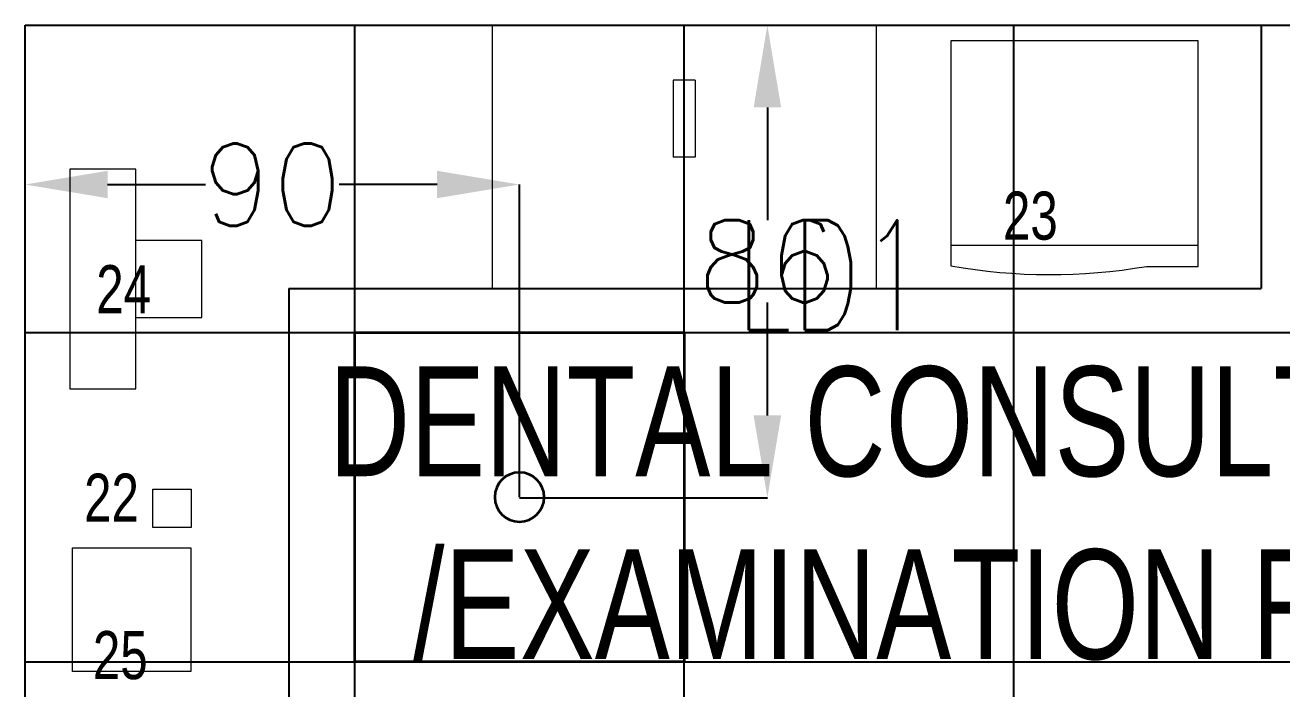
# Model space of a CAD drawing. Extents: x -12260 to 57327, y -29287 to 19916.
# Drawn here: x 29316 to 31603, y 3791 to 5000 of the extents above; entities that cross this region are included whole.
import ezdxf
from ezdxf.enums import TextEntityAlignment as Align

# ---------------------------------------------------------------- set-up
doc = ezdxf.new("R2010")
doc.units = 0
doc.header["$LTSCALE"] = 0.25
doc.linetypes.add('DASHDOT', pattern=[25.4, 12.7, -6.35, 0, -6.35])
for name, color, linetype, lineweight in [('01-First Floor$0$72_EGR_BASE_TEXT', 252, 'Continuous', 5), ('01-First Floor$0$72_EGR_EQP_TAG', 142, 'Continuous', 5), ('01-First Floor$0$LOADING', 253, 'Continuous', 5), ('01-First Floor$0$Walls', 251, 'Continuous', 5), ('E-DIM', 6, 'Continuous', 18), ('E-LITE-CIRC-NUMB', 6, 'Continuous', 25), ('E-LITE-CLNG', 150, 'Continuous', 35), ('E-LITE-CLNG-CNDT', 6, 'DASHDOT', 35), ('E-LITE-CTRL', 6, 'Continuous', 25), ('E-LITE-IDEN', 6, 'Continuous', 25)]:
    doc.layers.add(name, color=color, linetype=linetype, lineweight=lineweight)
doc.layers.add('01-First Floor$0$FALSE CEILING', color=251, linetype='Continuous')
doc.styles.add('01-First Floor$0$X3G_ENTITY_257CFD', font='swisscl.ttf', dxfattribs={"height": 200})
doc.styles.add('01-First Floor$0$X3G_ENTITY_9EC9', font='swisscl.ttf', dxfattribs={"height": 0.2})
doc.styles.add('DC_SIMPLEX', font='SIMPLEX.shx', dxfattribs={"width": 0.7})
doc.styles.get("Standard").update_dxf_attribs({"font": 'romans.shx'})
doc.dimstyles.get("Standard").update_dxf_attribs({"dimtxt": 150, "dimasz": 150, "dimexe": 0.18, "dimexo": 0.0625, "dimgap": 0.09, "dimtad": 0, "dimtih": 1, "dimtoh": 1, "dimdec": 0, "dimlfac": 0.1, "dimzin": 0, "dimdsep": 46, "dimtxsty": 'Standard', "dimcen": 0.09, "dimclrd": 6, "dimadec": 0, "dimazin": 0, "dimtfac": 1, "dimtdec": 0, "dimtofl": 0, "dimtmove": 0, "dimatfit": 3, "dimfxl": 1, "dimtolj": 1, "dimtzin": 0, "dimarcsym": 0})

# ---------------------------------------------------------------- blocks, each defined once
blk = doc.blocks.new('01-First Floor$0$3-Wall-hung vitreous china basin -  Khroma - 327651xx0 - 327651000 White-4272088-4-Second Floor Level')
at = {"layer": '01-First Floor$0$LOADING'}
for p, q in [((475, 489.5), (-225, 489.5)), ((-225, 489.5), (-225, 10)), ((475, 10), (475, 489.5)), ((105, 250), (145, 250)), ((105, 110), (105, 250)), ((145, 110), (145, 250)), ((105, 110), (145, 110))]:
    blk.add_line(p, q, dxfattribs=at)
blk = doc.blocks.new('01-First Floor$0$D.110.51.53')
blk.add_lwpolyline([(285914, 4547), (286139, 4547), (286139, 4332), (285914, 4332), (285914, 4547)])
blk = doc.blocks.new('01-First Floor$0$D.111.03.06')
blk.add_lwpolyline([(292372, 3690), (292442, 3690), (292442, 3620), (292372, 3620), (292372, 3690)])
blk = doc.blocks.new('01-First Floor$0$D.122.06.11')
for points in [[(285783, 4268), (285783, 4268), (285783, 4388), (285713, 4388), (285643, 4388), (285643, 4268)], [(285513, 4148), (285913, 4148), (285913, 4268), (285513, 4268), (285513, 4148)]]:
    blk.add_lwpolyline(points)
blk = doc.blocks.new('01-First Floor$0$Dental Sterilizer')
at = {"layer": '01-First Floor$0$LOADING'}
for p, q in [((-40485.8, -32478.8, 0.1), (-40935.8, -32478.8, 0.1)), ((-40935.8, -32478.8, 0.1), (-40935.8, -32888.3, 0.1)), ((-40485.8, -32889.4, 0.1), (-40485.8, -32478.8, 0.1)), ((-40935.8, -32850.6, 0.1), (-40485.8, -32850.6, 0.1)), ((-40579.8, -32889.4, 0.1), (-40485.8, -32889.4, 0.1))]:
    blk.add_line(p, q, dxfattribs=at)
blk.add_arc((-40754.9, -31881.8, 0.1), 1022.7, 259.8109, 279.8595, dxfattribs=at)
blk = doc.blocks.new('01-First Floor')
at = {"layer": '01-First Floor$0$FALSE CEILING', "linetype": 'Continuous'}
for p, q in [((29915.6, 1440), (29915.6, 5000)), ((30515.6, 1440), (30515.6, 5000)), ((31115.6, 1440), (31115.6, 5000)), ((29315.6, 4440), (32976, 4440)), ((29315.6, 3840), (32976, 3840))]:
    blk.add_line(p, q, dxfattribs=at)
at = {"layer": '01-First Floor$0$FALSE CEILING'}
for p, q in [((31565.6, 5000, -0.1), (31565.6, 4520, -0.1)), ((29795.6, 4520, -0.1), (29795.6, 2619.1, -0.1)), ((29795.6, 4520, -0.1), (31565.6, 4520, -0.1))]:
    blk.add_line(p, q, dxfattribs=at)
blk.add_lwpolyline([(29315.6, 5000), (32976, 5000), (32976, 1440), (29315.6, 1440)], close=True, dxfattribs=at)
at = {"layer": '01-First Floor$0$LOADING'}
for p, q in [((31565.6, 5000, -0.1), (31565.6, 4520, -0.1)), ((29795.6, 4520, -0.1), (29795.6, 2619.1, -0.1)), ((29795.6, 4520, -0.1), (31565.6, 4520, -0.1))]:
    blk.add_line(p, q, dxfattribs=at)
at = {"layer": '01-First Floor$0$Walls'}
for p, q in [((29315.6, 2540), (29315.6, 5000)), ((29315.6, 5000), (32976, 5000))]:
    blk.add_line(p, q, dxfattribs=at)
at = {"layer": '01-First Floor$0$LOADING'}
for name, p, rotation in [('01-First Floor$0$3-Wall-hung vitreous china basin -  Khroma - 327651xx0 - 327651000 White-4272088-4-Second Floor Level', (30640.6, 5009.5, -0.1), 180), ('01-First Floor$0$D.122.06.11', (25249, 290250.4, -0.1), 270), ('01-First Floor$0$D.111.03.06', (25928, 296526.4, -0.1), 270), ('01-First Floor$0$D.110.51.53', (25070, 289961.4, -0.1), 270)]:
    blk.add_blockref(name, p, dxfattribs=dict(at, rotation=rotation))
blk.add_blockref('01-First Floor$0$Dental Sterilizer', (71936.8, 37449.9, -0.1), dxfattribs=at)
at = {"layer": '01-First Floor$0$72_EGR_BASE_TEXT', "insert": (31104.2, 4378.2), "char_height": 200, "width": 3270.33, "attachment_point": 2, "style": '01-First Floor$0$X3G_ENTITY_9EC9'}
blk.add_mtext('DENTAL CONSULTATION /EXAMINATION ROOM', dxfattribs=at)
at = {"layer": '01-First Floor$0$72_EGR_EQP_TAG', "char_height": 87.47, "attachment_point": 2, "style": '01-First Floor$0$X3G_ENTITY_257CFD'}
for s, insert in [('23', (31145.6, 4696.6, -0.1)), ('24', (29494.9, 4562.6, -0.2)), ('22', (29472.8, 4182.8, -0.3)), ('25', (29488.8, 3895.9, -0.2))]:
    blk.add_mtext(s, dxfattribs=dict(at, insert=insert))
blk = doc.blocks.new('*U16')
blk.add_lwpolyline([(-300, 300), (-300, -300), (300, -300), (300, 300)], close=True)
blk.add_circle((0, 0), 45)
at = {"layer": 'E-LITE-CIRC-NUMB', "style": 'DC_SIMPLEX', "width": 0.7, "flags": 8}
blk.add_attdef('CIRCUIT', text='', height=200, rotation=0, dxfattribs=at).set_placement((-473.9, 300), align=Align.RIGHT)
at = {"layer": 'E-LITE-CTRL', "style": 'DC_SIMPLEX', "width": 0.7, "flags": 8}
blk.add_attdef('CONTROL', (1118.9, -935), '', height=200, rotation=360, dxfattribs=at)
at = {"layer": 'E-LITE-IDEN', "style": 'DC_SIMPLEX', "width": 0.7, "flags": 8}
blk.add_attdef('TYPE', (460.4, 457.6), '', height=200, rotation=360, dxfattribs=at)
blk = doc.blocks.new('*D268')
at = {"layer": 'Defpoints', "color": 0}
for p in [(29315.6, 4709.6), (29315.6, 4140), (30215.5, 4140)]:
    blk.add_point(p, dxfattribs=at)
at = {"layer": 'E-DIM', "color": 0, "lineweight": -2, "transparency": 16777216}
for p, q in [((29315.6, 4140), (29315.6, 4709.7)), ((30215.5, 4140), (30215.5, 4709.7))]:
    blk.add_line(p, q, dxfattribs=at)
at = {"layer": 'E-DIM', "color": 6, "lineweight": -2, "transparency": 16777216}
for p, q in [((29465.6, 4709.6), (29644, 4709.6)), ((30065.5, 4709.6), (29887, 4709.6))]:
    blk.add_line(p, q, dxfattribs=at)
at = {"layer": 'E-DIM', "color": 6, "transparency": 16777216}
for points in [[(29465.6, 4734.6), (29465.6, 4684.6), (29315.6, 4709.6)], [(30065.5, 4734.6), (30065.5, 4684.6), (30215.5, 4709.6)]]:
    blk.add_solid(points, dxfattribs=at)
at = {"layer": 'E-DIM', "color": 7, "transparency": 16777216, "insert": (29765.5, 4709.6), "char_height": 150, "attachment_point": 5}
blk.add_mtext('\\A1;90', dxfattribs=at)
blk = doc.blocks.new('*D269')
at = {"layer": 'Defpoints', "color": 0}
for p in [(30215.5, 5000), (30666.8, 5000), (30215.5, 4139)]:
    blk.add_point(p, dxfattribs=at)
at = {"layer": 'E-DIM', "color": 0, "lineweight": -2, "transparency": 16777216}
for p, q in [((30215.6, 5000), (30667, 5000)), ((30215.6, 4139), (30667, 4139))]:
    blk.add_line(p, q, dxfattribs=at)
at = {"layer": 'E-DIM', "color": 6, "lineweight": -2, "transparency": 16777216}
for p, q in [((30666.8, 4850), (30666.8, 4644.6)), ((30666.8, 4289), (30666.8, 4494.4))]:
    blk.add_line(p, q, dxfattribs=at)
at = {"layer": 'E-DIM', "color": 6, "transparency": 16777216}
for points in [[(30641.8, 4850), (30691.8, 4850), (30666.8, 5000)], [(30641.8, 4289), (30691.8, 4289), (30666.8, 4139)]]:
    blk.add_solid(points, dxfattribs=at)
at = {"layer": 'E-DIM', "color": 7, "transparency": 16777216, "insert": (30666.8, 4569.5), "char_height": 150, "attachment_point": 5}
blk.add_mtext('\\A1;86', dxfattribs=at)

msp = doc.modelspace()

# ---------------------------------------------------------------- block references
at = {"layer": 'E-LITE-CLNG'}
ref = msp.add_blockref('*U16', (30215.5, 4140), dxfattribs=dict(at, xscale=-1))
ref.add_attrib('TYPE', 'LD1', (30609, 4444.5), dxfattribs={"layer": 'E-LITE-IDEN', "height": 200, "rotation": 0, "style": 'DC_SIMPLEX', "width": 0.7, "flags": 8})
at = {"layer": 'E-LITE-CLNG-CNDT'}
msp.add_blockref('01-First Floor', (0, 0), dxfattribs=at)

# ---------------------------------------------------------------- dimensions: what is measured, and where the dimension line sits
at = {"layer": 'E-DIM'}
dim = msp.add_linear_dim(base=(30666.8, 5000), p1=(30215.5, 4139), p2=(30215.5, 5000), angle=90, dimstyle='Standard', override={"dimclrt": 7}, dxfattribs=at)
dim.commit()
dim.dimension.update_dxf_attribs({"geometry": '*D269', "text_midpoint": (30666.8, 4569.5)})
dim = msp.add_linear_dim(base=(29315.6, 4709.6), p1=(30215.5, 4140), p2=(29315.6, 4140), dimstyle='Standard', override={"dimclrt": 7}, dxfattribs=at)
dim.commit()
dim.dimension.update_dxf_attribs({"geometry": '*D268', "text_midpoint": (29765.5, 4709.6)})

doc.saveas('drawing.dxf')
